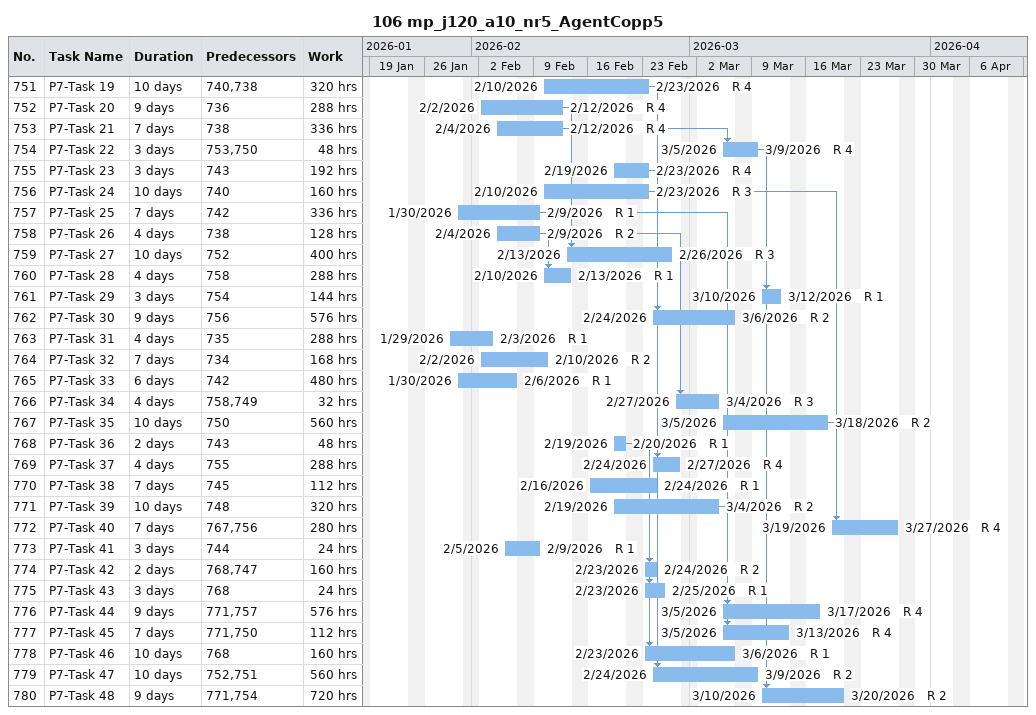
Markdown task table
106 mp_j120_a10_nr5_AgentCopp5

| ID | Task | Duration | Start | Finish | Predecessors | Resources | Work (h) |
|---|---|---|---|---|---|---|---|
| 751 | P7-Task 19 | 10d | 2026-02-10 | 2026-02-23 | 740, 738 | R 4 | 320 |
| 752 | P7-Task 20 | 9d | 2026-02-02 | 2026-02-12 | 736 | R 4 | 288 |
| 753 | P7-Task 21 | 7d | 2026-02-04 | 2026-02-12 | 738 | R 4 | 336 |
| 754 | P7-Task 22 | 3d | 2026-03-05 | 2026-03-09 | 753, 750 | R 4 | 48 |
| 755 | P7-Task 23 | 3d | 2026-02-19 | 2026-02-23 | 743 | R 4 | 192 |
| 756 | P7-Task 24 | 10d | 2026-02-10 | 2026-02-23 | 740 | R 3 | 160 |
| 757 | P7-Task 25 | 7d | 2026-01-30 | 2026-02-09 | 742 | R 1 | 336 |
| 758 | P7-Task 26 | 4d | 2026-02-04 | 2026-02-09 | 738 | R 2 | 128 |
| 759 | P7-Task 27 | 10d | 2026-02-13 | 2026-02-26 | 752 | R 3 | 400 |
| 760 | P7-Task 28 | 4d | 2026-02-10 | 2026-02-13 | 758 | R 1 | 288 |
| 761 | P7-Task 29 | 3d | 2026-03-10 | 2026-03-12 | 754 | R 1 | 144 |
| 762 | P7-Task 30 | 9d | 2026-02-24 | 2026-03-06 | 756 | R 2 | 576 |
| 763 | P7-Task 31 | 4d | 2026-01-29 | 2026-02-03 | 735 | R 1 | 288 |
| 764 | P7-Task 32 | 7d | 2026-02-02 | 2026-02-10 | 734 | R 2 | 168 |
| 765 | P7-Task 33 | 6d | 2026-01-30 | 2026-02-06 | 742 | R 1 | 480 |
| 766 | P7-Task 34 | 4d | 2026-02-27 | 2026-03-04 | 758, 749 | R 3 | 32 |
| 767 | P7-Task 35 | 10d | 2026-03-05 | 2026-03-18 | 750 | R 2 | 560 |
| 768 | P7-Task 36 | 2d | 2026-02-19 | 2026-02-20 | 743 | R 1 | 48 |
| 769 | P7-Task 37 | 4d | 2026-02-24 | 2026-02-27 | 755 | R 4 | 288 |
| 770 | P7-Task 38 | 7d | 2026-02-16 | 2026-02-24 | 745 | R 1 | 112 |
| 771 | P7-Task 39 | 10d | 2026-02-19 | 2026-03-04 | 748 | R 2 | 320 |
| 772 | P7-Task 40 | 7d | 2026-03-19 | 2026-03-27 | 767, 756 | R 4 | 280 |
| 773 | P7-Task 41 | 3d | 2026-02-05 | 2026-02-09 | 744 | R 1 | 24 |
| 774 | P7-Task 42 | 2d | 2026-02-23 | 2026-02-24 | 768, 747 | R 2 | 160 |
| 775 | P7-Task 43 | 3d | 2026-02-23 | 2026-02-25 | 768 | R 1 | 24 |
| 776 | P7-Task 44 | 9d | 2026-03-05 | 2026-03-17 | 771, 757 | R 4 | 576 |
| 777 | P7-Task 45 | 7d | 2026-03-05 | 2026-03-13 | 771, 750 | R 4 | 112 |
| 778 | P7-Task 46 | 10d | 2026-02-23 | 2026-03-06 | 768 | R 1 | 160 |
| 779 | P7-Task 47 | 10d | 2026-02-24 | 2026-03-09 | 752, 751 | R 2 | 560 |
| 780 | P7-Task 48 | 9d | 2026-03-10 | 2026-03-20 | 771, 754 | R 2 | 720 |
